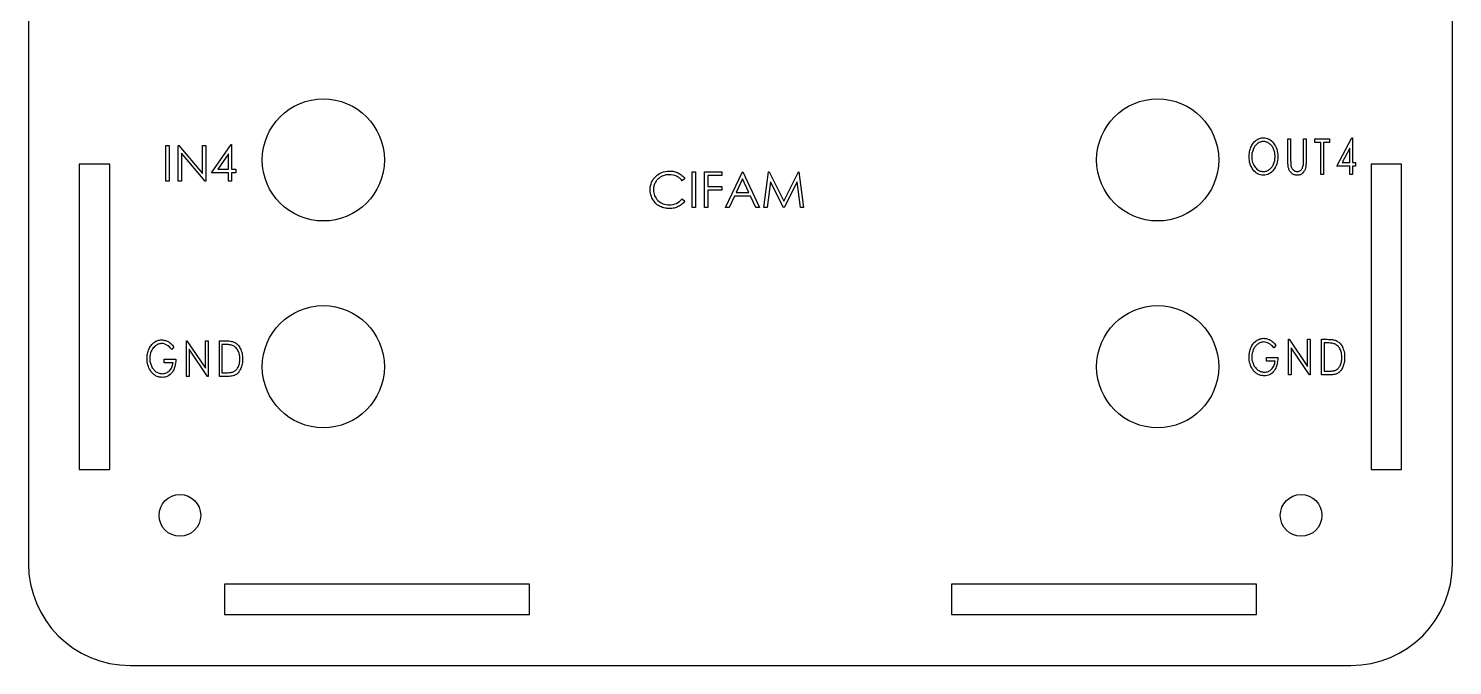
# Model space of a CAD drawing. Header units: millimetres. Extents: x 3 to 788, y -577 to 0.
# Drawn here: x 641.9 to 781.9, y -408.7 to -346.1 of the extents above; entities that cross this region are included whole.
import ezdxf

# ---------------------------------------------------------------- set-up
doc = ezdxf.new("R2010")
doc.units = ezdxf.units.MM
doc.layers.get('0').update_dxf_attribs({"lineweight": 25})

msp = doc.modelspace()

# ---------------------------------------------------------------- linework, layer by layer
at = {"color": 7, "linetype": 'Continuous', "lineweight": 25}
for p, q in [((641.87, -278.66), (641.87, -398.66)), ((781.87, -398.66), (781.87, -278.66)), ((649.87, -359.41), (646.87, -359.41)), ((646.87, -359.41), (646.87, -389.41)), ((649.87, -389.41), (649.87, -359.41)), ((776.87, -359.41), (773.87, -359.41)), ((773.87, -359.41), (773.87, -389.41)), ((776.87, -389.41), (776.87, -359.41)), ((646.87, -389.41), (649.87, -389.41)), ((773.87, -389.41), (776.87, -389.41)), ((691.13, -400.66), (661.13, -400.66)), ((661.13, -400.66), (661.13, -403.66)), ((691.13, -403.66), (691.13, -400.66)), ((732.62, -400.66), (732.62, -403.66)), ((762.62, -400.66), (732.62, -400.66)), ((762.62, -403.66), (762.62, -400.66)), ((661.13, -403.66), (691.13, -403.66)), ((732.62, -403.66), (762.62, -403.66)), ((651.87, -408.66), (771.87, -408.66))]:
    msp.add_line(p, q, dxfattribs=at)
at = {"color": 7, "linetype": 'Continuous', "flags": 128}
for points in [[(763.27, -356.81), (763.42, -356.82), (763.56, -356.84), (763.7, -356.88), (763.83, -356.94), (763.95, -357.01), (764.07, -357.11), (764.18, -357.21), (764.29, -357.34), (764.38, -357.48), (764.47, -357.62), (764.54, -357.77), (764.6, -357.93), (764.64, -358.1), (764.67, -358.27), (764.69, -358.46), (764.7, -358.65), (764.7, -358.65), (764.69, -358.83), (764.67, -359.02), (764.64, -359.19), (764.6, -359.36), (764.54, -359.52), (764.47, -359.67), (764.38, -359.81), (764.29, -359.95), (764.18, -360.08), (764.07, -360.19), (763.96, -360.28), (763.83, -360.35), (763.71, -360.41), (763.57, -360.45), (763.43, -360.48), (763.29, -360.49), (763.29, -360.49), (763.14, -360.48), (763, -360.45), (762.87, -360.41), (762.74, -360.35), (762.62, -360.28), (762.5, -360.19), (762.39, -360.08), (762.28, -359.95), (762.19, -359.82), (762.1, -359.67), (762.03, -359.52), (761.97, -359.36), (761.93, -359.2), (761.9, -359.03), (761.88, -358.85), (761.87, -358.66), (761.87, -358.66), (761.87, -358.54), (761.88, -358.41), (761.9, -358.29), (761.92, -358.18), (761.95, -358.06), (761.98, -357.95), (762.02, -357.83), (762.06, -357.73), (762.11, -357.62), (762.16, -357.52), (762.22, -357.43), (762.28, -357.34), (762.35, -357.26), (762.42, -357.18), (762.49, -357.11), (762.57, -357.05), (762.65, -356.99), (762.73, -356.94), (762.82, -356.9), (762.91, -356.87), (762.99, -356.84), (763.08, -356.82), (763.17, -356.81), (763.27, -356.81)], [(765.7, -356.9), (765.96, -356.9), (765.96, -356.9), (765.96, -358.99), (765.96, -358.99), (765.96, -359.08), (765.97, -359.16), (765.97, -359.23), (765.97, -359.3), (765.97, -359.35), (765.97, -359.4), (765.97, -359.43), (765.98, -359.46), (765.98, -359.46), (765.99, -359.56), (766.01, -359.65), (766.04, -359.73), (766.07, -359.8), (766.11, -359.87), (766.16, -359.93), (766.23, -359.98), (766.3, -360.03), (766.37, -360.08), (766.45, -360.1), (766.53, -360.12), (766.61, -360.13), (766.61, -360.13), (766.67, -360.12), (766.74, -360.11), (766.8, -360.09), (766.86, -360.05), (766.92, -360.01), (766.98, -359.97), (767.03, -359.91), (767.07, -359.85), (767.11, -359.78), (767.14, -359.71), (767.17, -359.63), (767.19, -359.54), (767.19, -359.54), (767.2, -359.5), (767.21, -359.45), (767.21, -359.4), (767.21, -359.34), (767.22, -359.26), (767.22, -359.18), (767.22, -359.09), (767.22, -358.99), (767.22, -358.99), (767.22, -356.9), (767.22, -356.9), (767.49, -356.9), (767.49, -356.9), (767.49, -359.01), (767.49, -359.01), (767.49, -359.13), (767.49, -359.23), (767.48, -359.34), (767.47, -359.43), (767.46, -359.53), (767.45, -359.61), (767.44, -359.69), (767.42, -359.77), (767.38, -359.91), (767.31, -360.04), (767.23, -360.16), (767.14, -360.27), (767.08, -360.32), (767.02, -360.37), (766.96, -360.4), (766.9, -360.43), (766.83, -360.46), (766.77, -360.47), (766.69, -360.48), (766.62, -360.49), (766.62, -360.49), (766.54, -360.48), (766.46, -360.47), (766.39, -360.46), (766.32, -360.44), (766.25, -360.41), (766.18, -360.37), (766.12, -360.33), (766.06, -360.28), (766, -360.23), (765.95, -360.18), (765.9, -360.11), (765.86, -360.05), (765.83, -359.98), (765.79, -359.91), (765.77, -359.83), (765.74, -359.75), (765.74, -359.75), (765.73, -359.69), (765.72, -359.63), (765.71, -359.55), (765.71, -359.46), (765.7, -359.36), (765.7, -359.26), (765.7, -359.14), (765.7, -359.01), (765.7, -359.01), (765.7, -356.9)], [(768.35, -357.26), (768.35, -356.9), (768.35, -356.9), (769.79, -356.9), (769.79, -356.9), (769.79, -357.26), (769.79, -357.26), (769.2, -357.26), (769.2, -357.26), (769.2, -360.4), (769.2, -360.4), (768.93, -360.4), (768.93, -360.4), (768.93, -357.26), (768.93, -357.26), (768.35, -357.26)], [(771.99, -356.81), (772.04, -356.81), (772.04, -356.81), (772.04, -359.23), (772.04, -359.23), (772.35, -359.23), (772.35, -359.23), (772.35, -359.59), (772.35, -359.59), (772.04, -359.59), (772.04, -359.59), (772.04, -360.4), (772.04, -360.4), (771.77, -360.4), (771.77, -360.4), (771.77, -359.59), (771.77, -359.59), (770.51, -359.59), (770.51, -359.59), (771.99, -356.81)], [(655.39, -357.56), (655.71, -357.56), (655.71, -357.56), (655.71, -361.06), (655.71, -361.06), (655.39, -361.06), (655.39, -361.06), (655.39, -357.56)], [(656.6, -361.06), (656.6, -357.56), (656.6, -357.56), (656.67, -357.56), (656.67, -357.56), (658.98, -360.31), (658.98, -360.31), (658.98, -357.56), (658.98, -357.56), (659.3, -357.56), (659.3, -357.56), (659.3, -361.06), (659.3, -361.06), (659.23, -361.06), (659.23, -361.06), (656.92, -358.31), (656.92, -358.31), (656.92, -361.06), (656.92, -361.06), (656.6, -361.06)], [(661.79, -357.47), (661.85, -357.47), (661.85, -357.47), (661.85, -359.89), (661.85, -359.89), (662.26, -359.89), (662.26, -359.89), (662.26, -360.25), (662.26, -360.25), (661.85, -360.25), (661.85, -360.25), (661.85, -361.06), (661.85, -361.06), (661.54, -361.06), (661.54, -361.06), (661.54, -360.25), (661.54, -360.25), (659.88, -360.25), (659.88, -360.25), (661.79, -357.47)], [(661.54, -359.89), (661.54, -358.37), (661.54, -358.37), (660.5, -359.89), (660.5, -359.89), (661.54, -359.89)], [(763.28, -357.17), (763.21, -357.17), (763.13, -357.18), (763.06, -357.19), (762.99, -357.22), (762.92, -357.24), (762.85, -357.28), (762.78, -357.32), (762.71, -357.37), (762.65, -357.42), (762.58, -357.48), (762.53, -357.54), (762.47, -357.6), (762.42, -357.67), (762.37, -357.74), (762.33, -357.82), (762.29, -357.91), (762.26, -357.99), (762.23, -358.08), (762.2, -358.17), (762.18, -358.26), (762.16, -358.36), (762.15, -358.46), (762.14, -358.56), (762.14, -358.66), (762.14, -358.66), (762.15, -358.81), (762.16, -358.96), (762.19, -359.1), (762.22, -359.23), (762.27, -359.36), (762.33, -359.48), (762.4, -359.59), (762.48, -359.7), (762.56, -359.8), (762.65, -359.89), (762.75, -359.96), (762.84, -360.02), (762.95, -360.07), (763.05, -360.1), (763.16, -360.12), (763.28, -360.13), (763.28, -360.13), (763.36, -360.12), (763.43, -360.12), (763.51, -360.1), (763.58, -360.08), (763.66, -360.05), (763.73, -360.02), (763.79, -359.98), (763.86, -359.93), (763.93, -359.88), (763.99, -359.83), (764.05, -359.77), (764.1, -359.7), (764.15, -359.63), (764.2, -359.56), (764.24, -359.48), (764.28, -359.4), (764.31, -359.31), (764.35, -359.22), (764.37, -359.13), (764.39, -359.04), (764.41, -358.94), (764.42, -358.85), (764.43, -358.75), (764.43, -358.64), (764.43, -358.64), (764.43, -358.54), (764.42, -358.44), (764.41, -358.35), (764.39, -358.25), (764.37, -358.16), (764.35, -358.07), (764.31, -357.98), (764.28, -357.9), (764.24, -357.82), (764.2, -357.74), (764.15, -357.67), (764.1, -357.6), (764.04, -357.53), (763.99, -357.47), (763.92, -357.42), (763.86, -357.37), (763.79, -357.32), (763.72, -357.28), (763.65, -357.24), (763.58, -357.22), (763.5, -357.19), (763.43, -357.18), (763.36, -357.17), (763.28, -357.17)], [(771.77, -359.23), (771.77, -357.83), (771.77, -357.83), (771.03, -359.23), (771.03, -359.23), (771.77, -359.23)], [(706.41, -360.81), (706.14, -361.02), (706.14, -361.02), (706.08, -360.95), (706.01, -360.88), (705.95, -360.82), (705.88, -360.76), (705.81, -360.71), (705.74, -360.66), (705.66, -360.62), (705.58, -360.58), (705.41, -360.52), (705.24, -360.47), (705.06, -360.44), (704.86, -360.43), (704.86, -360.43), (704.76, -360.44), (704.66, -360.45), (704.55, -360.46), (704.46, -360.48), (704.36, -360.51), (704.26, -360.54), (704.17, -360.58), (704.08, -360.63), (703.99, -360.68), (703.91, -360.74), (703.83, -360.8), (703.75, -360.86), (703.69, -360.93), (703.62, -361.01), (703.57, -361.08), (703.51, -361.16), (703.47, -361.25), (703.43, -361.34), (703.39, -361.43), (703.36, -361.52), (703.34, -361.62), (703.33, -361.71), (703.32, -361.81), (703.31, -361.92), (703.31, -361.92), (703.32, -362.07), (703.34, -362.22), (703.38, -362.36), (703.43, -362.5), (703.49, -362.62), (703.57, -362.75), (703.66, -362.86), (703.76, -362.97), (703.88, -363.07), (704, -363.16), (704.13, -363.23), (704.27, -363.29), (704.41, -363.33), (704.56, -363.37), (704.72, -363.39), (704.89, -363.39), (704.89, -363.39), (705.07, -363.38), (705.24, -363.36), (705.41, -363.31), (705.57, -363.25), (705.72, -363.17), (705.87, -363.07), (706.01, -362.95), (706.14, -362.81), (706.14, -362.81), (706.41, -363.02), (706.41, -363.02), (706.34, -363.1), (706.27, -363.18), (706.2, -363.26), (706.12, -363.33), (706.03, -363.4), (705.95, -363.46), (705.86, -363.51), (705.76, -363.56), (705.66, -363.61), (705.56, -363.65), (705.45, -363.68), (705.35, -363.71), (705.24, -363.73), (705.12, -363.74), (705.01, -363.75), (704.89, -363.75), (704.89, -363.75), (704.78, -363.75), (704.67, -363.74), (704.56, -363.73), (704.46, -363.71), (704.35, -363.69), (704.26, -363.67), (704.16, -363.64), (704.07, -363.6), (703.98, -363.56), (703.9, -363.51), (703.81, -363.46), (703.73, -363.41), (703.66, -363.35), (703.58, -363.28), (703.51, -363.22), (703.44, -363.14), (703.44, -363.14), (703.34, -363.01), (703.25, -362.87), (703.17, -362.72), (703.11, -362.57), (703.06, -362.41), (703.03, -362.24), (703.01, -362.07), (703, -361.89), (703, -361.89), (703.01, -361.7), (703.03, -361.52), (703.08, -361.35), (703.14, -361.18), (703.21, -361.03), (703.3, -360.88), (703.41, -360.73), (703.54, -360.6), (703.68, -360.48), (703.82, -360.37), (703.98, -360.28), (704.14, -360.2), (704.32, -360.15), (704.5, -360.11), (704.69, -360.08), (704.88, -360.07), (704.88, -360.07), (705, -360.08), (705.12, -360.09), (705.24, -360.1), (705.35, -360.12), (705.46, -360.15), (705.56, -360.18), (705.67, -360.22), (705.77, -360.27), (705.86, -360.32), (705.95, -360.37), (706.04, -360.43), (706.12, -360.5), (706.2, -360.57), (706.28, -360.64), (706.35, -360.72), (706.41, -360.81)], [(707.13, -360.16), (707.44, -360.16), (707.44, -360.16), (707.44, -363.66), (707.44, -363.66), (707.13, -363.66), (707.13, -363.66), (707.13, -360.16)], [(708.34, -360.16), (710.05, -360.16), (710.05, -360.16), (710.05, -360.52), (710.05, -360.52), (708.65, -360.52), (708.65, -360.52), (708.65, -361.6), (708.65, -361.6), (710.05, -361.6), (710.05, -361.6), (710.05, -361.96), (710.05, -361.96), (708.65, -361.96), (708.65, -361.96), (708.65, -363.66), (708.65, -363.66), (708.34, -363.66), (708.34, -363.66), (708.34, -360.16)], [(712.11, -360.16), (713.73, -363.66), (713.73, -363.66), (713.38, -363.66), (713.38, -363.66), (712.87, -362.54), (712.87, -362.54), (711.28, -362.54), (711.28, -362.54), (710.75, -363.66), (710.75, -363.66), (710.4, -363.66), (710.4, -363.66), (712.06, -360.16), (712.06, -360.16), (712.11, -360.16)], [(712.08, -360.85), (711.45, -362.18), (711.45, -362.18), (712.7, -362.18), (712.7, -362.18), (712.08, -360.85)], [(714.17, -363.66), (714.64, -360.16), (714.64, -360.16), (714.68, -360.16), (714.68, -360.16), (716.13, -363.04), (716.13, -363.04), (717.57, -360.16), (717.57, -360.16), (717.61, -360.16), (717.61, -360.16), (718.08, -363.66), (718.08, -363.66), (717.76, -363.66), (717.76, -363.66), (717.43, -361.14), (717.43, -361.14), (716.16, -363.66), (716.16, -363.66), (716.09, -363.66), (716.09, -363.66), (714.82, -361.14), (714.82, -361.14), (714.49, -363.66), (714.49, -363.66), (714.17, -363.66)], [(764.52, -377.2), (764.31, -377.46), (764.31, -377.46), (764.2, -377.32), (764.08, -377.2), (763.96, -377.1), (763.83, -377.02), (763.7, -376.96), (763.57, -376.91), (763.44, -376.88), (763.32, -376.87), (763.32, -376.87), (763.24, -376.88), (763.17, -376.89), (763.09, -376.9), (763.02, -376.92), (762.94, -376.95), (762.87, -376.99), (762.8, -377.03), (762.73, -377.07), (762.66, -377.13), (762.6, -377.18), (762.54, -377.24), (762.48, -377.31), (762.43, -377.38), (762.38, -377.45), (762.34, -377.53), (762.29, -377.62), (762.23, -377.79), (762.18, -377.97), (762.15, -378.15), (762.14, -378.34), (762.14, -378.34), (762.14, -378.44), (762.15, -378.53), (762.16, -378.63), (762.18, -378.72), (762.21, -378.81), (762.23, -378.9), (762.27, -378.99), (762.3, -379.08), (762.35, -379.17), (762.39, -379.25), (762.44, -379.32), (762.5, -379.39), (762.56, -379.46), (762.62, -379.52), (762.68, -379.58), (762.75, -379.63), (762.83, -379.68), (762.9, -379.72), (762.98, -379.76), (763.06, -379.78), (763.14, -379.81), (763.22, -379.82), (763.3, -379.83), (763.39, -379.84), (763.39, -379.84), (763.49, -379.83), (763.59, -379.82), (763.68, -379.79), (763.77, -379.76), (763.86, -379.72), (763.94, -379.67), (764.02, -379.61), (764.09, -379.54), (764.16, -379.46), (764.22, -379.37), (764.27, -379.29), (764.32, -379.19), (764.36, -379.09), (764.39, -378.99), (764.41, -378.87), (764.43, -378.76), (764.43, -378.76), (763.58, -378.76), (763.58, -378.76), (763.58, -378.4), (763.58, -378.4), (764.7, -378.4), (764.7, -378.4), (764.69, -378.6), (764.68, -378.79), (764.65, -378.97), (764.61, -379.14), (764.55, -379.3), (764.49, -379.45), (764.42, -379.58), (764.33, -379.71), (764.24, -379.82), (764.14, -379.92), (764.03, -380), (763.91, -380.07), (763.79, -380.13), (763.65, -380.16), (763.51, -380.19), (763.37, -380.19), (763.37, -380.19), (763.28, -380.19), (763.19, -380.18), (763.1, -380.17), (763.02, -380.15), (762.94, -380.13), (762.86, -380.1), (762.78, -380.07), (762.71, -380.03), (762.64, -379.98), (762.57, -379.94), (762.5, -379.88), (762.44, -379.82), (762.37, -379.76), (762.31, -379.69), (762.26, -379.61), (762.2, -379.53), (762.2, -379.53), (762.13, -379.4), (762.06, -379.27), (762, -379.13), (761.95, -378.98), (761.92, -378.83), (761.89, -378.68), (761.88, -378.52), (761.87, -378.35), (761.87, -378.35), (761.87, -378.23), (761.88, -378.11), (761.9, -377.99), (761.92, -377.87), (761.95, -377.76), (761.98, -377.65), (762.02, -377.53), (762.06, -377.43), (762.11, -377.32), (762.16, -377.22), (762.22, -377.13), (762.28, -377.04), (762.35, -376.96), (762.42, -376.89), (762.49, -376.82), (762.57, -376.76), (762.66, -376.7), (762.74, -376.65), (762.83, -376.61), (762.92, -376.57), (763.02, -376.55), (763.11, -376.53), (763.21, -376.52), (763.32, -376.51), (763.32, -376.51), (763.4, -376.52), (763.48, -376.53), (763.56, -376.54), (763.64, -376.56), (763.72, -376.58), (763.79, -376.61), (763.87, -376.64), (763.94, -376.68), (764.02, -376.72), (764.09, -376.77), (764.16, -376.83), (764.24, -376.89), (764.31, -376.96), (764.38, -377.03), (764.45, -377.11), (764.52, -377.2)], [(656.17, -377.35), (655.97, -377.61), (655.97, -377.61), (655.85, -377.47), (655.73, -377.36), (655.61, -377.26), (655.48, -377.17), (655.35, -377.11), (655.22, -377.06), (655.1, -377.03), (654.97, -377.03), (654.97, -377.03), (654.9, -377.03), (654.82, -377.04), (654.75, -377.05), (654.67, -377.08), (654.6, -377.1), (654.53, -377.14), (654.45, -377.18), (654.38, -377.23), (654.32, -377.28), (654.25, -377.33), (654.19, -377.4), (654.14, -377.46), (654.08, -377.53), (654.04, -377.61), (653.99, -377.68), (653.95, -377.77), (653.88, -377.94), (653.84, -378.12), (653.81, -378.3), (653.8, -378.49), (653.8, -378.49), (653.8, -378.59), (653.81, -378.68), (653.82, -378.78), (653.84, -378.87), (653.86, -378.96), (653.89, -379.06), (653.92, -379.15), (653.96, -379.23), (654, -379.32), (654.05, -379.4), (654.1, -379.48), (654.15, -379.55), (654.21, -379.61), (654.27, -379.68), (654.34, -379.73), (654.41, -379.79), (654.48, -379.83), (654.56, -379.87), (654.63, -379.91), (654.71, -379.94), (654.79, -379.96), (654.87, -379.97), (654.96, -379.98), (655.04, -379.99), (655.04, -379.99), (655.14, -379.98), (655.24, -379.97), (655.33, -379.95), (655.42, -379.91), (655.51, -379.87), (655.59, -379.82), (655.67, -379.76), (655.74, -379.69), (655.81, -379.61), (655.87, -379.53), (655.93, -379.44), (655.97, -379.34), (656.01, -379.24), (656.04, -379.14), (656.07, -379.03), (656.09, -378.91), (656.09, -378.91), (655.23, -378.91), (655.23, -378.91), (655.23, -378.55), (655.23, -378.55), (656.35, -378.55), (656.35, -378.55), (656.35, -378.75), (656.33, -378.94), (656.3, -379.12), (656.26, -379.29), (656.21, -379.45), (656.15, -379.6), (656.07, -379.73), (655.99, -379.86), (655.9, -379.97), (655.79, -380.07), (655.68, -380.16), (655.57, -380.22), (655.44, -380.28), (655.31, -380.32), (655.17, -380.34), (655.02, -380.35), (655.02, -380.35), (654.93, -380.34), (654.84, -380.34), (654.76, -380.32), (654.67, -380.3), (654.59, -380.28), (654.51, -380.25), (654.44, -380.22), (654.36, -380.18), (654.29, -380.14), (654.22, -380.09), (654.16, -380.03), (654.09, -379.97), (654.03, -379.91), (653.97, -379.84), (653.91, -379.76), (653.86, -379.68), (653.86, -379.68), (653.78, -379.55), (653.71, -379.42), (653.66, -379.28), (653.61, -379.13), (653.57, -378.98), (653.55, -378.83), (653.53, -378.67), (653.53, -378.5), (653.53, -378.5), (653.53, -378.38), (653.54, -378.26), (653.55, -378.14), (653.57, -378.02), (653.6, -377.91), (653.63, -377.8), (653.67, -377.69), (653.71, -377.58), (653.76, -377.47), (653.82, -377.38), (653.88, -377.28), (653.94, -377.2), (654, -377.12), (654.07, -377.04), (654.15, -376.97), (654.23, -376.91), (654.31, -376.85), (654.4, -376.8), (654.49, -376.76), (654.58, -376.73), (654.67, -376.7), (654.77, -376.68), (654.87, -376.67), (654.97, -376.67), (654.97, -376.67), (655.05, -376.67), (655.14, -376.68), (655.22, -376.69), (655.29, -376.71), (655.37, -376.73), (655.45, -376.76), (655.52, -376.79), (655.6, -376.83), (655.67, -376.87), (655.75, -376.92), (655.82, -376.98), (655.89, -377.04), (655.96, -377.11), (656.03, -377.19), (656.1, -377.27), (656.17, -377.35)], [(657.4, -380.26), (657.4, -376.76), (657.4, -376.76), (657.45, -376.76), (657.45, -376.76), (659.28, -379.43), (659.28, -379.43), (659.28, -376.76), (659.28, -376.76), (659.55, -376.76), (659.55, -376.76), (659.55, -380.26), (659.55, -380.26), (659.49, -380.26), (659.49, -380.26), (657.66, -377.59), (657.66, -377.59), (657.66, -380.26), (657.66, -380.26), (657.4, -380.26)], [(660.64, -380.26), (660.64, -376.76), (660.64, -376.76), (661.2, -376.76), (661.2, -376.76), (661.35, -376.76), (661.48, -376.76), (661.61, -376.77), (661.72, -376.79), (661.83, -376.81), (661.92, -376.83), (662.01, -376.85), (662.08, -376.88), (662.08, -376.88), (662.18, -376.93), (662.27, -376.99), (662.35, -377.05), (662.43, -377.13), (662.51, -377.21), (662.58, -377.3), (662.64, -377.4), (662.7, -377.5), (662.75, -377.61), (662.8, -377.73), (662.84, -377.86), (662.87, -377.98), (662.89, -378.12), (662.91, -378.26), (662.92, -378.4), (662.92, -378.55), (662.92, -378.55), (662.92, -378.68), (662.91, -378.81), (662.9, -378.93), (662.88, -379.04), (662.85, -379.16), (662.82, -379.27), (662.79, -379.37), (662.75, -379.48), (662.7, -379.57), (662.65, -379.66), (662.6, -379.75), (662.54, -379.82), (662.49, -379.89), (662.42, -379.96), (662.36, -380.02), (662.29, -380.07), (662.21, -380.11), (662.13, -380.15), (662.05, -380.18), (661.95, -380.21), (661.85, -380.23), (661.74, -380.24), (661.62, -380.25), (661.5, -380.26), (661.5, -380.26), (660.64, -380.26)], [(660.9, -379.9), (661.22, -379.9), (661.22, -379.9), (661.35, -379.9), (661.48, -379.89), (661.59, -379.88), (661.69, -379.87), (661.79, -379.86), (661.87, -379.85), (661.94, -379.83), (662, -379.81), (662, -379.81), (662.07, -379.77), (662.14, -379.73), (662.21, -379.68), (662.27, -379.63), (662.33, -379.57), (662.38, -379.5), (662.43, -379.43), (662.48, -379.35), (662.52, -379.27), (662.56, -379.18), (662.59, -379.09), (662.61, -378.99), (662.63, -378.89), (662.64, -378.78), (662.65, -378.67), (662.65, -378.55), (662.65, -378.55), (662.65, -378.43), (662.64, -378.31), (662.63, -378.2), (662.61, -378.09), (662.58, -377.98), (662.55, -377.88), (662.51, -377.79), (662.46, -377.7), (662.41, -377.61), (662.36, -377.54), (662.3, -377.46), (662.24, -377.4), (662.17, -377.34), (662.1, -377.29), (662.02, -377.25), (661.93, -377.21), (661.93, -377.21), (661.87, -377.19), (661.79, -377.17), (661.7, -377.15), (661.6, -377.14), (661.49, -377.13), (661.37, -377.12), (661.24, -377.12), (661.1, -377.12), (661.1, -377.12), (660.9, -377.12), (660.9, -377.12), (660.9, -379.9)], [(765.74, -380.1), (765.74, -376.6), (765.74, -376.6), (765.8, -376.6), (765.8, -376.6), (767.62, -379.27), (767.62, -379.27), (767.62, -376.6), (767.62, -376.6), (767.89, -376.6), (767.89, -376.6), (767.89, -380.1), (767.89, -380.1), (767.83, -380.1), (767.83, -380.1), (766.01, -377.44), (766.01, -377.44), (766.01, -380.1), (766.01, -380.1), (765.74, -380.1)], [(768.98, -380.1), (768.98, -376.6), (768.98, -376.6), (769.54, -376.6), (769.54, -376.6), (769.69, -376.61), (769.83, -376.61), (769.95, -376.62), (770.07, -376.64), (770.17, -376.65), (770.27, -376.68), (770.35, -376.7), (770.43, -376.73), (770.43, -376.73), (770.52, -376.78), (770.61, -376.84), (770.7, -376.9), (770.78, -376.97), (770.85, -377.06), (770.92, -377.14), (770.99, -377.24), (771.05, -377.35), (771.1, -377.46), (771.14, -377.58), (771.18, -377.7), (771.21, -377.83), (771.24, -377.97), (771.25, -378.1), (771.26, -378.25), (771.27, -378.4), (771.27, -378.4), (771.27, -378.53), (771.26, -378.65), (771.24, -378.78), (771.22, -378.89), (771.2, -379.01), (771.17, -379.12), (771.13, -379.22), (771.09, -379.32), (771.05, -379.42), (771, -379.51), (770.95, -379.59), (770.89, -379.67), (770.83, -379.74), (770.77, -379.81), (770.7, -379.86), (770.63, -379.91), (770.56, -379.96), (770.48, -380), (770.39, -380.03), (770.3, -380.06), (770.19, -380.08), (770.08, -380.09), (769.97, -380.1), (769.84, -380.1), (769.84, -380.1), (768.98, -380.1)], [(769.25, -379.75), (769.56, -379.75), (769.56, -379.75), (769.7, -379.74), (769.82, -379.74), (769.94, -379.73), (770.04, -379.72), (770.13, -379.71), (770.21, -379.7), (770.28, -379.68), (770.34, -379.66), (770.34, -379.66), (770.42, -379.62), (770.49, -379.58), (770.55, -379.53), (770.62, -379.48), (770.67, -379.42), (770.73, -379.35), (770.78, -379.28), (770.82, -379.2), (770.87, -379.12), (770.9, -379.03), (770.93, -378.93), (770.96, -378.84), (770.97, -378.73), (770.99, -378.63), (771, -378.51), (771, -378.4), (771, -378.4), (771, -378.28), (770.99, -378.16), (770.97, -378.04), (770.95, -377.94), (770.92, -377.83), (770.89, -377.73), (770.85, -377.64), (770.81, -377.55), (770.76, -377.46), (770.7, -377.38), (770.65, -377.31), (770.58, -377.25), (770.51, -377.19), (770.44, -377.14), (770.36, -377.1), (770.28, -377.06), (770.28, -377.06), (770.21, -377.04), (770.13, -377.02), (770.04, -377), (769.94, -376.99), (769.83, -376.98), (769.71, -376.97), (769.58, -376.96), (769.44, -376.96), (769.44, -376.96), (769.25, -376.96), (769.25, -376.96), (769.25, -379.75)]]:
    msp.add_lwpolyline(points, dxfattribs=at)
at = {"color": 7, "linetype": 'Continuous', "lineweight": 25}
for centre, radius in [((670.86, -358.98), 6), ((752.89, -358.98), 6), ((670.86, -379.3), 6), ((752.89, -379.3), 6), ((656.76, -393.91), 2.05), ((766.99, -393.91), 2.05)]:
    msp.add_circle(centre, radius, dxfattribs=at)
for centre, start, end in [((651.87, -398.66), 180, 270), ((771.87, -398.66), 270, 0)]:
    msp.add_arc(centre, 10, start, end, dxfattribs=at)

doc.saveas('drawing.dxf')
